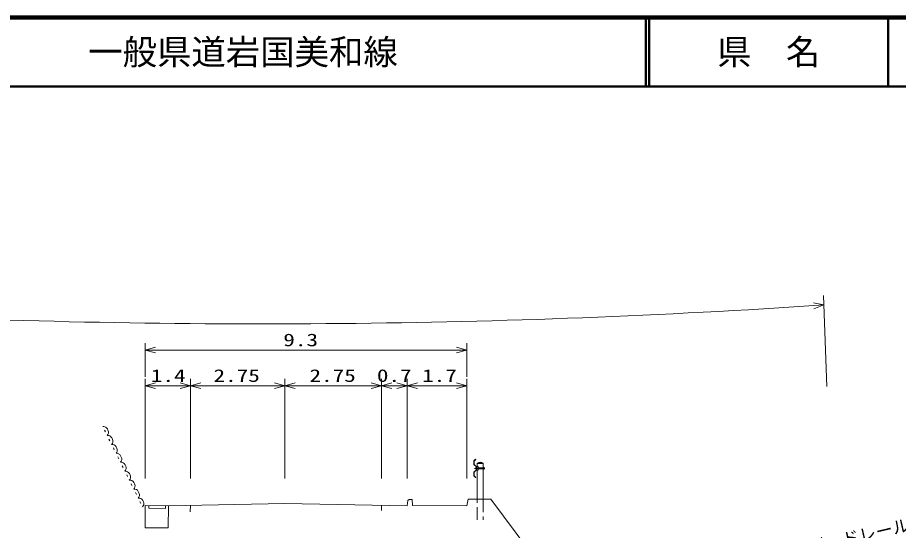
# Model space of a CAD drawing. Units: millimetres, scale not verified. Extents: x 17059 to 657059, y -104400 to 255600.
# Drawn here: x 183543 to 311527, y 181067 to 255600 of the extents above; entities that cross this region are included whole.
import ezdxf
from ezdxf.enums import TextEntityAlignment as Align

# ---------------------------------------------------------------- set-up
doc = ezdxf.new("R2010")
doc.units = ezdxf.units.MM
doc.header["$LTSCALE"] = 1000
for name, pattern in [('USER2', [3, 2.360656, -0.295082, 0.04918, -0.295082]), ('USER3', [2, 1.2, -0.8]), ('USER4', [2.5, 1.875, -0.625])]:
    doc.linetypes.add(name, pattern=pattern)
for name, color, linetype, lineweight in [('M-TTL', 2, 'Continuous', 140), ('M-TTL-LINE', 7, 'Continuous', 50), ('S-BGD-CRST', 4, 'Continuous', 13), ('S-BGD-HTXT', 6, 'Continuous', 13)]:
    doc.layers.add(name, color=color, linetype=linetype, lineweight=lineweight)
doc.layers.add('M-TTL-TXT', color=7, linetype='Continuous')
doc.styles.add('ＭＳ ゴシック', font='')
doc.styles.get('ＭＳ ゴシック').set_extended_font_data('MS Gothic')

# ---------------------------------------------------------------- blocks, each defined once
blk = doc.blocks.new('BUHIN40')
at = {"layer": 'S-BGD-CRST'}
blk.add_line((64, -130), (-64, 130), dxfattribs=at)
blk.add_lwpolyline([(-321, 650), (-148, 651), (56, 574), (213, 469), (340, 294), (436, 99), (505, -122), (495, -321), (426, -509), (321, -650)], dxfattribs=at)
blk = doc.blocks.new('BUHIN10')
at = {"layer": 'S-BGD-HTXT'}
blk.add_lwpolyline([(1500, -431), (0, 0), (1500, 428)], dxfattribs=at)
blk = doc.blocks.new('BUHIN26')
at = {"layer": 'S-BGD-HTXT'}
blk.add_lwpolyline([(-1500, 431), (0, 0), (-1500, -428)], dxfattribs=at)

msp = doc.modelspace()

# ---------------------------------------------------------------- linework, layer by layer
at = {"layer": 'M-TTL'}
msp.add_line((657059, 255600), (17059, 255600), dxfattribs=at)
at = {"layer": 'M-TTL-LINE'}
for p, q in [((274809, 255600), (274809, 245600)), ((275309, 255600), (275309, 245600)), ((310059, 255600), (310059, 245600)), ((17059, 245600), (657059, 245600))]:
    msp.add_line(p, q, dxfattribs=at)
at = {"layer": 'S-BGD-CRST'}
for p, q in [((202094, 203368), (202094, 208286)), ((248807, 208286), (248807, 203368)), ((202094, 207286), (248807, 207286)), ((202094, 188616), (202094, 203100)), ((208683, 203100), (208683, 188616)), ((222358, 203100), (222358, 188616)), ((236412, 203100), (236412, 188616)), ((240157, 203100), (240157, 188616)), ((248807, 203100), (248807, 188616)), ((202094, 202100), (208683, 202100)), ((208683, 202100), (222358, 202100)), ((222358, 202100), (236412, 202100)), ((236412, 202100), (240157, 202100)), ((240157, 202100), (248807, 202100)), ((250097, 191417), (249847, 191167)), ((249847, 191167), (249847, 190636)), ((250122, 191393), (249882, 191153)), ((249882, 191153), (249882, 190650)), ((250122, 191393), (250097, 191417)), ((250343, 190830), (250343, 190343)), ((250343, 190830), (251200, 190830)), ((251200, 190793), (250343, 190793)), ((251200, 190830), (251200, 185580)), ((249847, 190636), (250200, 190284)), ((250200, 189877), (249847, 189525)), ((249847, 189525), (249847, 188994)), ((249882, 190650), (250234, 190298)), ((250234, 189863), (249882, 189510)), ((249882, 189510), (249882, 189008)), ((250200, 190210), (250102, 190210)), ((250102, 190210), (250102, 189951)), ((250102, 189951), (250200, 189951)), ((250200, 190284), (250200, 189877)), ((250234, 190343), (250489, 190343)), ((250234, 190343), (250234, 189818)), ((250234, 189818), (250489, 189818)), ((250343, 185580), (250343, 189818)), ((250489, 189818), (250489, 190343)), ((251200, 189930), (251224, 189930)), ((251224, 190230), (251224, 189930)), ((251224, 190210), (251344, 190210)), ((251224, 189951), (251344, 189951)), ((251344, 189951), (251344, 190210)), ((251374, 190005), (251374, 190155)), ((249847, 188994), (250097, 188744)), ((249882, 189008), (250122, 188768)), ((250122, 188768), (250097, 188744)), ((248807, 184659), (249029, 185605)), ((249029, 185605), (252329, 185586)), ((252329, 185586), (258049, 177904)), ((202054, 181459), (202094, 184666)), ((202094, 184666), (205474, 184623)), ((202588, 184659), (202587, 184304)), ((202587, 184304), (205033, 184249)), ((205033, 184249), (205016, 184628)), ((205474, 184623), (205433, 181416)), ((205474, 184623), (222358, 184956)), ((208683, 184686), (208629, 183756)), ((222358, 184956), (240157, 184636)), ((236412, 184703), (236410, 183973)), ((240157, 184636), (240257, 185396)), ((240257, 185396), (240447, 185553)), ((240447, 185553), (240884, 185553)), ((240884, 185553), (240906, 184669)), ((240906, 184669), (248807, 184659)), ((205433, 181416), (202054, 181459))]:
    msp.add_line(p, q, dxfattribs=at)
at = {"layer": 'S-BGD-CRST', "linetype": 'USER2'}
msp.add_line((251451, 190080), (249928, 190080), dxfattribs=at)
at = {"layer": 'S-BGD-CRST', "linetype": 'USER3'}
for p, q in [((250200, 190155), (251374, 190155)), ((250200, 190005), (251374, 190005)), ((251200, 190230), (251224, 190230))]:
    msp.add_line(p, q, dxfattribs=at)
at = {"layer": 'S-BGD-CRST', "linetype": 'USER4'}
for p, q in [((250343, 182580), (250343, 185580)), ((251200, 185580), (251200, 182580))]:
    msp.add_line(p, q, dxfattribs=at)
at = {"layer": 'S-BGD-CRST'}
msp.add_arc((250772, 190215), 750, 55.14511, 124.85489, dxfattribs=at)
at = {"layer": 'S-BGD-HTXT'}
msp.add_line((301125, 201998), (300658, 215193), dxfattribs=at)
msp.add_lwpolyline([(299173, 214128), (300706, 213837), (299252, 213273)], dxfattribs=at)
msp.add_arc((219023, 1421876), 1210797, 267.22214, 273.86826, dxfattribs=at)

# ---------------------------------------------------------------- block references
for name, p in [('BUHIN10', (202094, 207286)), ('BUHIN26', (248807, 207286)), ('BUHIN10', (202094, 202100)), ('BUHIN26', (208683, 202100)), ('BUHIN10', (208683, 202100)), ('BUHIN26', (222358, 202100)), ('BUHIN10', (222358, 202100)), ('BUHIN26', (236412, 202100)), ('BUHIN10', (236412, 202100)), ('BUHIN26', (240157, 202100)), ('BUHIN10', (240157, 202100)), ('BUHIN26', (248807, 202100)), ('BUHIN40', (196240, 195518)), ('BUHIN40', (196883, 194219)), ('BUHIN40', (197526, 192919)), ('BUHIN40', (198169, 191620)), ('BUHIN40', (198812, 190320)), ('BUHIN40', (199455, 189021)), ('BUHIN40', (200097, 187721)), ('BUHIN40', (200740, 186422)), ('BUHIN40', (201383, 185123))]:
    msp.add_blockref(name, p)

# ---------------------------------------------------------------- texts
at = {"layer": 'M-TTL-TXT', "style": 'ＭＳ ゴシック'}
msp.add_text('一般県道岩国美和線', height=3666, dxfattribs=at).set_placement((193793, 250600), align=Align.MIDDLE_LEFT)
msp.add_text('県\u3000名', height=3666, dxfattribs=at).set_placement((292684, 250600), align=Align.MIDDLE_CENTER)
at = {"layer": 'S-BGD-CRST', "style": 'ＭＳ ゴシック', "width": 1.35}
for s, p in [('9.3', (222150, 207286)), ('1.4', (202904, 202100)), ('2.75', (212008, 202100)), ('2.75', (225953, 202100)), ('0.7', (235749, 202100)), ('1.7', (242318, 202100))]:
    msp.add_text(s, height=1833, dxfattribs=at).set_placement(p, align=Align.BOTTOM_LEFT)
at = {"layer": 'S-BGD-HTXT', "style": 'ＭＳ ゴシック'}
msp.add_text('ガードレール', height=1833, rotation=13.1, dxfattribs=at).set_placement((298830, 177107), align=Align.BOTTOM_LEFT)

doc.saveas('drawing.dxf')
